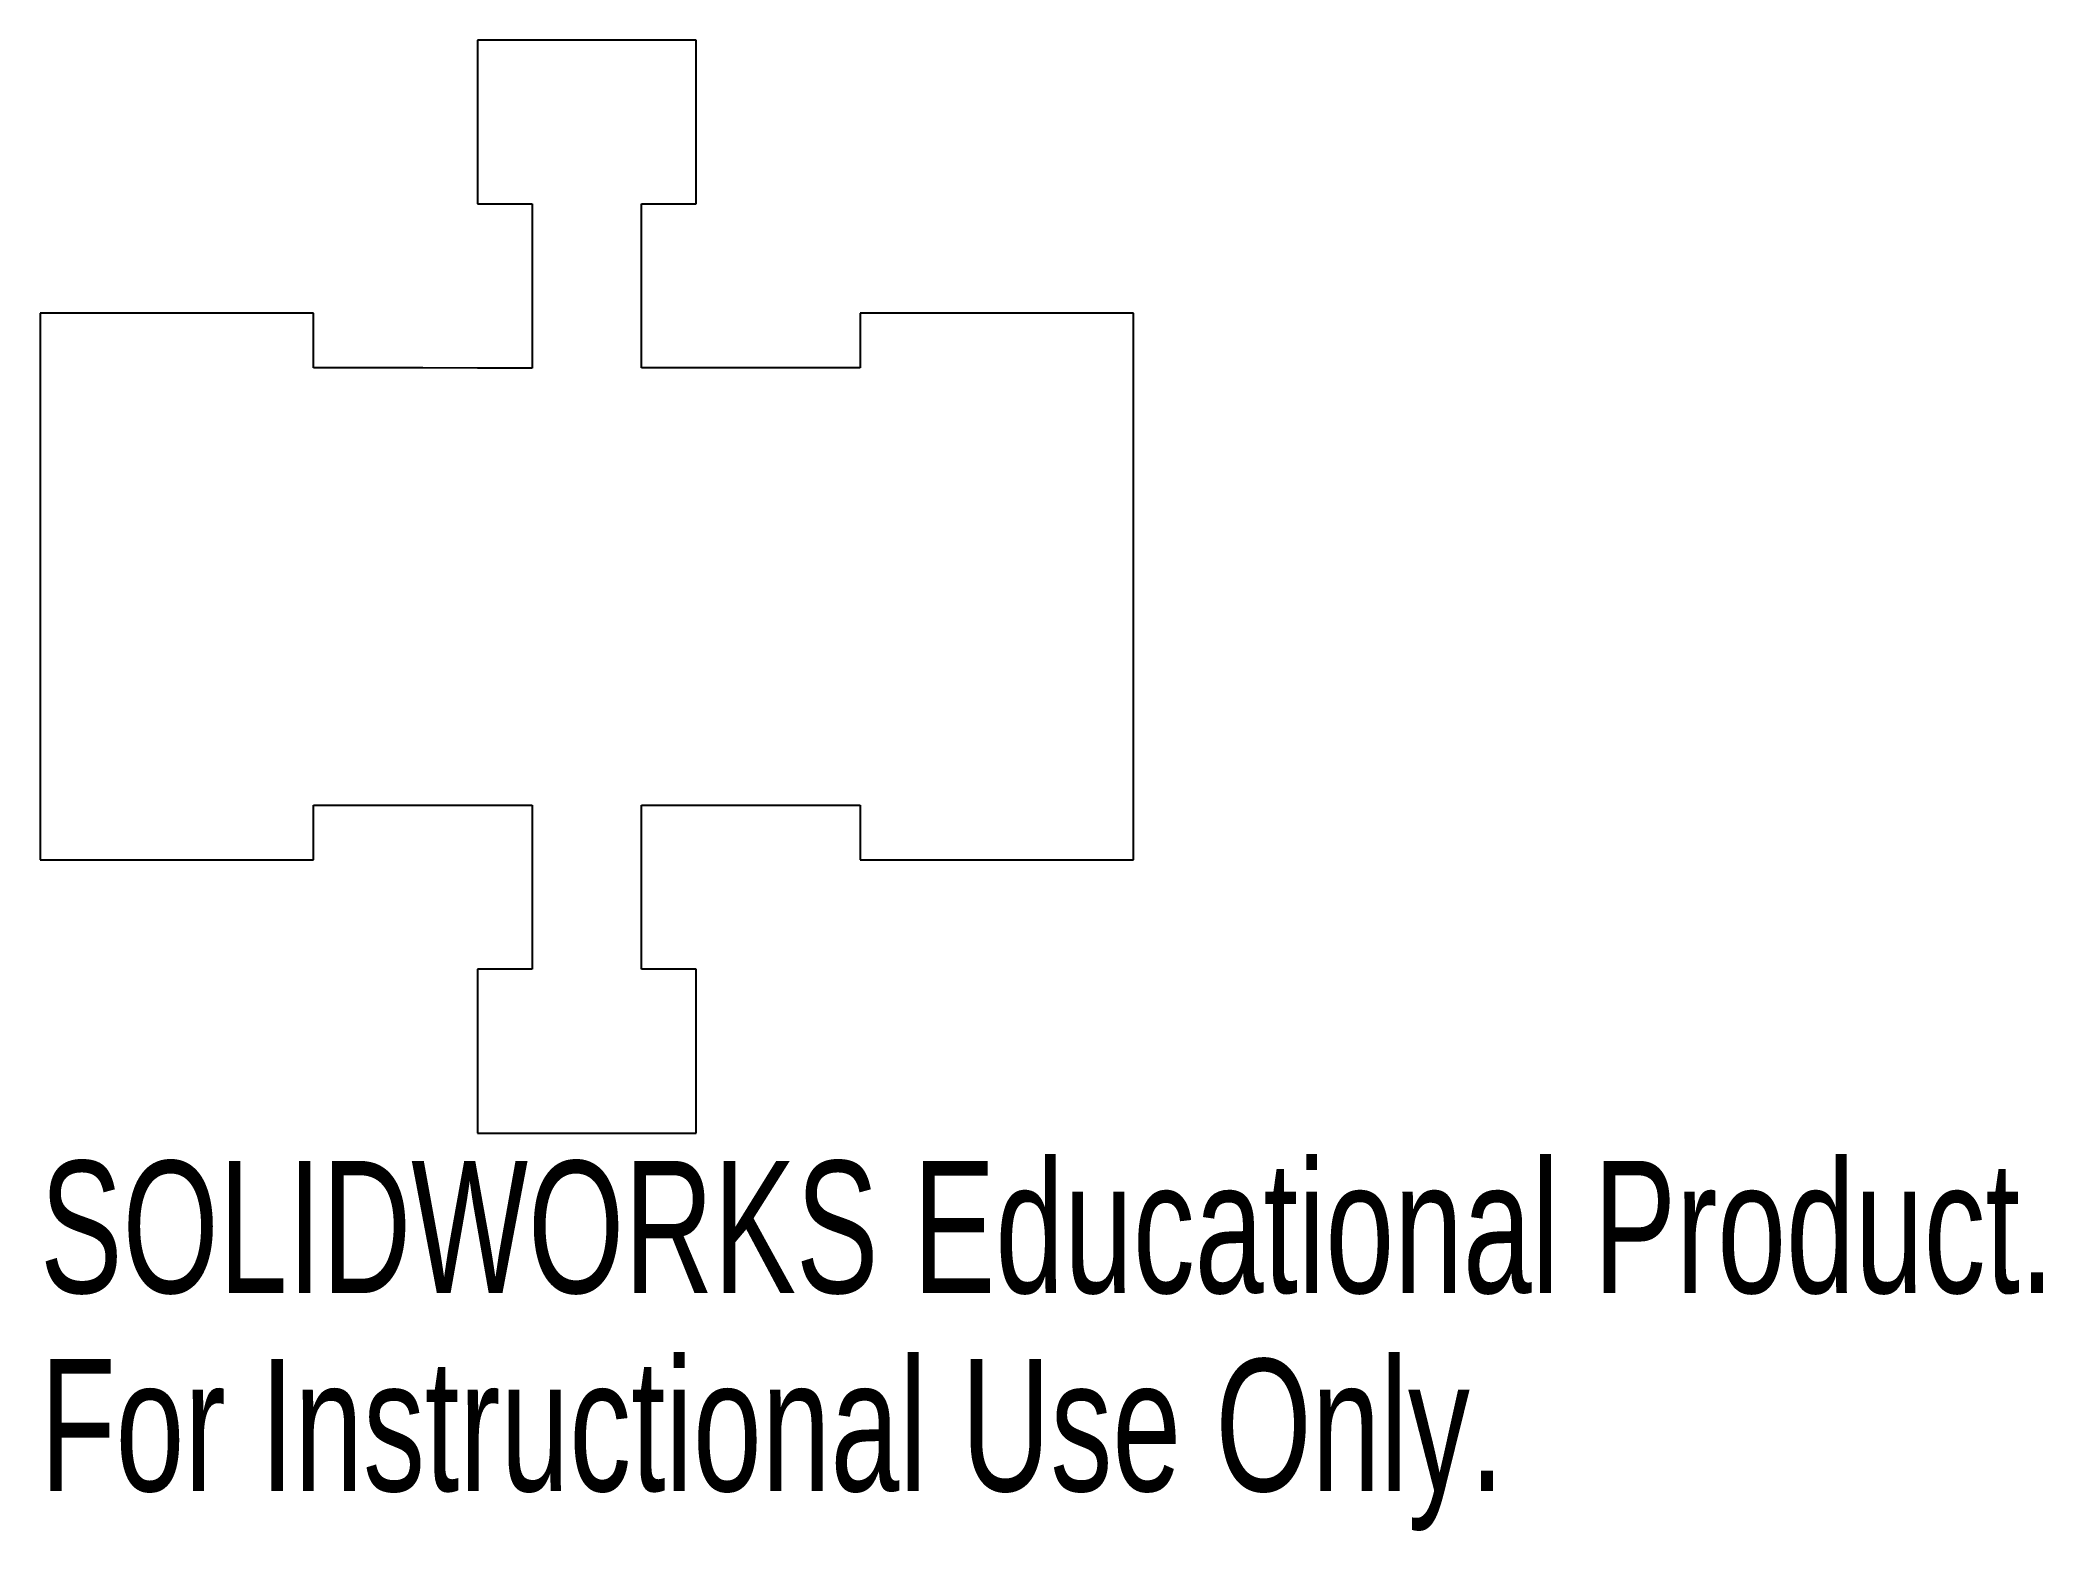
# Model space of a CAD drawing. Header units: millimetres. Extents: x 0 to 73.3, y -14.6 to 40.
import ezdxf

# ---------------------------------------------------------------- set-up
doc = ezdxf.new("R2010")
doc.units = ezdxf.units.MM
doc.styles.add('SLDTEXTSTYLE0', font='TXT', dxfattribs={"width": 0.7})

msp = doc.modelspace()

# ---------------------------------------------------------------- linework, layer by layer
at = {"color": 7, "linetype": 'Continuous'}
for p, q in [((18, 40), (16, 40)), ((16, 40), (16, 38)), ((20, 40), (18, 40)), ((22, 40), (20, 40)), ((24, 40), (22, 40)), ((24, 38), (24, 40)), ((16, 38), (16, 36)), ((24, 36), (24, 38)), ((16, 36), (16, 34)), ((24, 34), (24, 36)), ((16, 34), (18, 34)), ((18, 34), (18, 32)), ((22, 34), (24, 34)), ((22, 32), (22, 34)), ((18, 32), (18, 30)), ((22, 30), (22, 32)), ((2, 30), (0, 30)), ((0, 30), (0, 28)), ((4, 30), (2, 30)), ((6, 30), (4, 30)), ((8, 30), (6, 30)), ((10, 30), (8, 30)), ((10, 28), (10, 30)), ((18, 30), (18, 27.987)), ((22, 28), (22, 30)), ((32, 30), (30, 30)), ((30, 30), (30, 28)), ((34, 30), (32, 30)), ((36, 30), (34, 30)), ((38, 30), (36, 30)), ((40, 30), (38, 30)), ((40, 28), (40, 30)), ((0, 28), (0, 26)), ((12, 28), (10, 28)), ((14, 28), (12, 28)), ((16, 27.987), (14, 28)), ((18, 27.987), (16, 27.987)), ((24, 28), (22, 28)), ((26, 28), (24, 28)), ((28, 28), (26, 28)), ((30, 28), (28, 28)), ((40, 26), (40, 28)), ((0, 26), (0, 24)), ((40, 24), (40, 26)), ((0, 24), (0, 22)), ((40, 22), (40, 24)), ((0, 22), (0, 20)), ((40, 20), (40, 22)), ((0, 20), (0, 18)), ((40, 18), (40, 20)), ((0, 18), (0, 16)), ((40, 16), (40, 18)), ((0, 16), (0, 14)), ((40, 14), (40, 16)), ((0, 14), (0, 12)), ((40, 12), (40, 14)), ((0, 12), (0, 10)), ((10, 12), (12, 12)), ((10, 10), (10, 12)), ((12, 12), (14, 12)), ((14, 12), (16, 12)), ((16, 12), (18, 12)), ((18, 12), (18, 10)), ((22, 12), (24, 12)), ((22, 10), (22, 12)), ((24, 12), (26, 12)), ((26, 12), (28, 12)), ((28, 12), (30, 12)), ((30, 12), (30, 10)), ((40, 10), (40, 12)), ((0, 10), (2, 10)), ((2, 10), (4, 10)), ((4, 10), (6, 10)), ((6, 10), (8, 10)), ((8, 10), (10, 10)), ((18, 10), (18, 8)), ((22, 8), (22, 10)), ((30, 10), (32, 10)), ((32, 10), (34, 10)), ((34, 10), (36, 10)), ((36, 10), (38, 10)), ((38, 10), (40, 10)), ((18, 8), (18, 6)), ((22, 6), (22, 8)), ((18, 6), (16, 6)), ((16, 6), (16, 4)), ((24, 6), (22, 6)), ((24, 4), (24, 6)), ((16, 4), (16, 2)), ((24, 2), (24, 4)), ((16, 2), (16, 0)), ((24, 0), (24, 2)), ((16, 0), (18, 0)), ((18, 0), (20, 0)), ((20, 0), (22, 0)), ((22, 0), (24, 0))]:
    msp.add_line(p, q, dxfattribs=at)

# ---------------------------------------------------------------- texts
at = {"color": 7, "linetype": 'Continuous', "char_height": 4.83362, "attachment_point": 1, "style": 'SLDTEXTSTYLE0'}
for s, insert in [('SOLIDWORKS Educational Product.', (0, -1.02)), ('For Instructional Use Only.', (0, -8.27))]:
    msp.add_mtext(s, dxfattribs=dict(at, insert=insert))

doc.saveas('drawing.dxf')
